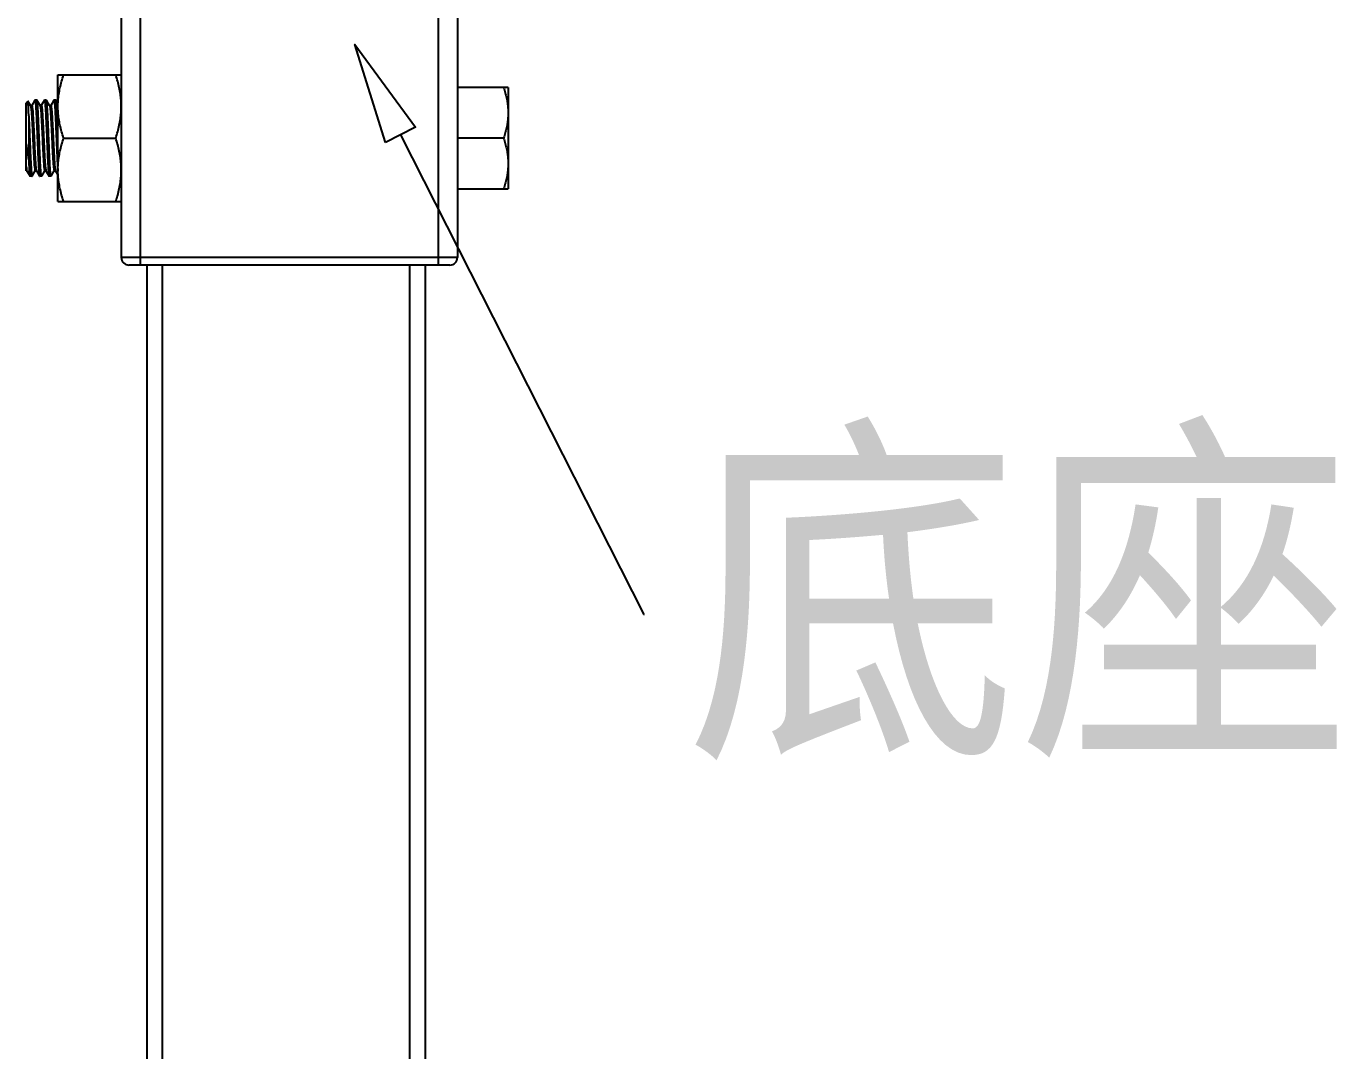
# Model space of a CAD drawing. Extents: x 1680110 to 2699828, y 269661 to 891349.
# Drawn here: x 2397354 to 2398319, y 712805 to 713559 of the extents above; entities that cross this region are included whole.
import ezdxf

# ---------------------------------------------------------------- set-up
doc = ezdxf.new("R2010")
doc.units = 0
doc.header["$LTSCALE"] = 1000
doc.header["$MEASUREMENT"] = 0
doc.layers.add('02___PRT_ALL_AXES', color=7, linetype='Continuous')
doc.layers.add('03___PRT_ALL_CURVES', color=7, linetype='Continuous')
doc.styles.add('_TEL_DIM', font='SIMPLEX', dxfattribs={"width": 0.8, "height": 3.5, "bigfont": 'HZTXT'})

msp = doc.modelspace()

# ---------------------------------------------------------------- linework, layer by layer
at = {"color": 0, "linetype": 'Continuous'}
for p, q in [((2397438.29976331, 713383.1639930811), (2397438.29976331, 713756.4971736486)), ((2397657.633006892, 713383.1639930811), (2397657.633006892, 713756.4971736486)), ((2397424.299769037, 713750.8971759405), (2397424.299769037, 713388.7639907894)), ((2397671.633001165, 713750.8971759405), (2397671.633001165, 713388.7639907894)), ((2397354.299797681, 713502.1635747866), (2397355.556704251, 713503.7346853709)), ((2397354.299797681, 713452.5385198409), (2397354.299797681, 713502.1625335659)), ((2397355.602375868, 713503.7238185124), (2397355.556730038, 713503.7347175817)), ((2397357.494504695, 713500.4558265333), (2397355.602375868, 713503.7238185124)), ((2397360.639762839, 713504.4310213209), (2397358.349576671, 713500.4752338936)), ((2397360.639762839, 713504.4310213209), (2397360.716448599, 713504.4972767564)), ((2397362.193075803, 713504.4310213365), (2397362.116355128, 713504.4972767199)), ((2397364.49450183, 713500.4558265333), (2397362.193075803, 713504.4310213365)), ((2397367.639759975, 713504.4310213209), (2397365.349573806, 713500.4752338936)), ((2397367.639759975, 713504.4310213209), (2397367.716352835, 713504.4972767199)), ((2397369.193072938, 713504.4310213365), (2397369.116435402, 713504.4972767595)), ((2397371.494498966, 713500.4558265333), (2397369.193072938, 713504.4310213365)), ((2397374.639757111, 713504.4310213209), (2397372.349570942, 713500.4752338936)), ((2397374.639757111, 713504.4310213209), (2397374.716433111, 713504.4972767595)), ((2397376.193070074, 713504.4310213365), (2397376.116367403, 713504.4972767408)), ((2397377.633121467, 713501.9433146219), (2397376.193070074, 713504.4310213365)), ((2397356.166786151, 713492.9478527752), (2397356.166786151, 713460.0318938796)), ((2397357.438230829, 713500.3021562577), (2397357.481753002, 713500.2326867573)), ((2397357.539290435, 713500.378494858), (2397357.494504695, 713500.4558265333)), ((2397358.383087234, 713500.4558265333), (2397357.539290435, 713500.4558265333)), ((2397364.53928757, 713500.378494858), (2397364.49450183, 713500.4558265333)), ((2397365.383084369, 713500.4558265333), (2397364.53928757, 713500.4558265333)), ((2397371.539284705, 713500.378494858), (2397371.494498966, 713500.4558265333)), ((2397372.383081505, 713500.4558265333), (2397371.539284705, 713500.4558265333)), ((2397354.299797681, 713452.5387499097), (2397354.793552521, 713452.5387499097)), ((2397354.793552521, 713452.6160815761), (2397354.838338496, 713452.5387499097)), ((2397354.838338496, 713452.5387499097), (2397357.139764272, 713448.5635551249)), ((2397357.139764272, 713448.5635551249), (2397357.216334497, 713448.4972997631)), ((2397358.616420781, 713448.4972996805), (2397358.693077235, 713448.5635551063)), ((2397358.693077235, 713448.5635551063), (2397360.983263686, 713452.5193425007)), ((2397360.94975285, 713452.5387499097), (2397361.793549656, 713452.5387499097)), ((2397361.793549656, 713452.6160815761), (2397361.838335631, 713452.5387499097)), ((2397361.838335631, 713452.5387499097), (2397364.139761408, 713448.5635551249)), ((2397364.139761408, 713448.5635551249), (2397364.216473283, 713448.497299714)), ((2397365.693074371, 713448.5635551063), (2397365.616394176, 713448.4972996863)), ((2397365.693074371, 713448.5635551063), (2397367.983260822, 713452.5193425007)), ((2397367.949749986, 713452.5387499097), (2397368.793546791, 713452.5387499097)), ((2397368.793546791, 713452.6160815761), (2397368.838332767, 713452.5387499097)), ((2397368.838332767, 713452.5387499097), (2397371.139758543, 713448.5635551249)), ((2397371.139758543, 713448.5635551249), (2397371.216391885, 713448.4972996863)), ((2397372.693071506, 713448.5635551063), (2397372.616487394, 713448.4972997385)), ((2397372.693071506, 713448.5635551063), (2397374.983257958, 713452.5193425007)), ((2397374.949747122, 713452.5387499097), (2397375.793543927, 713452.5387499097)), ((2397375.793543927, 713452.6160815761), (2397375.838329903, 713452.5387499097)), ((2397375.838329903, 713452.5387499097), (2397377.633121467, 713449.4388934523)), ((2397377.564167833, 713453.1596093795), (2397377.63725322, 713452.3532325164)), ((2397671.633001165, 713388.7639907894), (2397424.299769037, 713388.7639907894)), ((2397666.033003456, 713383.1639930811), (2397429.899766747, 713383.1639930811))]:
    msp.add_line(p, q, dxfattribs=at)
at = {"color": 7, "linetype": 'Continuous'}
for p, q in [((2397442.966428067, 713383.1639930811), (2397442.966428067, 710337.6376595336)), ((2397454.349705839, 713383.1639930811), (2397454.349705839, 710337.6376595336)), ((2397636.482150214, 713383.1639930811), (2397636.482150214, 710337.6376595336)), ((2397647.865427956, 713383.1639930811), (2397647.865427956, 710337.6376595336))]:
    msp.add_line(p, q, dxfattribs=at)
at = {"color": 4}
msp.add_lwpolyline([(2397618.715917093, 713473.4034558879), (2397596.069088468, 713545.4204332756), (2397640.848621725, 713484.6411828678)], close=True, dxfattribs=at)
at = {"color": 4, "extrusion": (0.8916485052279997, 0.4527283325844255, 0), "elevation": 2460855.179559294}
msp.add_lwpolyline([(-449302.4297189866, 0), (-449698.097127596, 0)], dxfattribs=at)
at = {"color": 4, "extrusion": (0, 1, 0), "elevation": 713126.2260659242}
msp.add_lwpolyline([(-2397808.912115566, 0), (-2397809.092115566, 0)], dxfattribs=at)
at = {"color": 0, "linetype": 'Continuous'}
for centre, start, end in [((2397429.899766747, 713388.7639907894), 180, 270), ((2397666.033003456, 713388.7639907894), 270, 0)]:
    msp.add_arc(centre, 5.599997708515476, start, end, dxfattribs=at)
for points, start_tangent, end_tangent in [([(2397356.166786151, 713492.9478527752), (2397356.043722499, 713496.8221062389), (2397355.920092772, 713499.9360164006), (2397355.796605994, 713502.1636813388), (2397355.673179445, 713503.4378799747), (2397355.567715238, 713503.7013313891)], (-0.02915871455896071, 0.9995747942826836), (-0.5442686960537914, 0.8389109526617862)), ([(2397360.717811703, 713504.493732936), (2397360.726823253, 713504.4960559246), (2397360.943810802, 713503.9160696582), (2397361.160418521, 713502.3029572752), (2397361.378476901, 713499.6970209582), (2397361.595889459, 713496.2166684612), (2397361.813752144, 713491.978294147), (2397362.03292921, 713487.1192368844), (2397362.249866935, 713481.9056253734), (2397362.466418897, 713476.4972882231)], (0.9333369825076745, 0.3590015001131177), (0.03975727749912319, -0.9992093668925737)), ([(2397363.866418323, 713476.4972882231), (2397363.647849191, 713481.9553588063), (2397363.425763825, 713487.2856273677), (2397363.204611384, 713492.1691839492), (2397362.987952271, 713496.3577774682), (2397362.769256192, 713499.8259683859), (2397362.546375331, 713502.4378637795), (2397362.323769084, 713504.0137214891), (2397362.177845797, 713504.4224643328)], (-0.0397572774434431, 0.999209366894789), (-0.489831732553791, 0.871816995580696)), ([(2397367.714948047, 713504.4936243042), (2397367.923766793, 713504.0137214891), (2397368.14637304, 713502.4378637795), (2397368.369253901, 713499.8259683859), (2397368.587949979, 713496.3577774682), (2397368.804609093, 713492.1691839492), (2397369.025761534, 713487.2856273677), (2397369.2478469, 713481.9553588063), (2397369.466416032, 713476.4972882231)], (0.9333444131215324, -0.358982181305455), (0.03975727749683532, -0.9992093668926647)), ([(2397370.866415459, 713476.4972882231), (2397370.649781382, 713481.9076502493), (2397370.432308845, 713487.1335813699), (2397370.212531889, 713492.0037673875), (2397369.994388666, 713496.2433674759), (2397369.776938139, 713499.7186036122), (2397369.559133652, 713502.3154382182), (2397369.342157745, 713503.9244431001), (2397369.195698467, 713504.4324299158)], (-0.0397572775353943, 0.9992093668911305), (-0.4727550132017595, 0.8811939045934238)), ([(2397374.717231989, 713504.4948236493), (2397374.72486055, 713504.4964720171), (2397374.942155453, 713503.9244431001), (2397375.15913136, 713502.3154382182), (2397375.376935848, 713499.7186036122), (2397375.594386375, 713496.2433674759), (2397375.812529597, 713492.0037673875), (2397376.032306554, 713487.1335813699), (2397376.24977909, 713481.9076502493), (2397376.466413167, 713476.4972882231)], (0.9508497996201295, 0.3096524803103627), (0.0397572774394266, -0.9992093668949489)), ([(2397377.633463033, 713482.3086289782), (2397377.4264524, 713487.2695226984), (2397377.206039296, 713492.1393123192), (2397376.989990235, 713496.3215377147), (2397376.77136292, 713499.7965656242), (2397376.548523893, 713502.4174347504), (2397376.325918237, 713504.00364838), (2397376.17974407, 713504.4236090835)], (-0.04073342359134709, 0.9991700496925076), (-0.4860897626971706, 0.8739088868989768)), ([(2397356.166786151, 713492.9478527752), (2397356.387698518, 713488.1620463461), (2397356.608643782, 713482.9182877427), (2397356.82958355, 713477.422950393), (2397357.050630213, 713471.8886769807), (2397357.271694645, 713466.5348187687), (2397357.492755895, 713461.5719982188), (2397357.713801417, 713457.195179391), (2397357.934854161, 713453.5756244427), (2397358.155922779, 713450.8553585045), (2397358.376990833, 713449.1414325761), (2397358.598042439, 713448.5011092864), (2397358.611120059, 713448.5064902941)], (0.0491105602313438, -0.9987933484328797), (0.8662490173660847, 0.4996124897480975)), ([(2397357.481753002, 713500.2326867573), (2397357.81740119, 713499.1630859461), (2397358.052695214, 713497.0319538161), (2397358.287989235, 713493.9882678122), (2397358.523283256, 713490.1672883539), (2397358.758577277, 713485.7388185223), (2397358.993871298, 713480.8996580844), (2397359.229165318, 713475.8648577577), (2397359.46445934, 713470.8581624383), (2397359.699753361, 713466.1020680356), (2397359.935047385, 713461.8079338449), (2397360.170341406, 713458.1665897977), (2397360.405635427, 713455.3398560374), (2397360.640929447, 713453.4533517018), (2397360.876223468, 713452.5909124252), (2397360.913206254, 713452.6065638703)], (0.4756874576294765, -0.879614371559495), (0.8803009662582584, 0.474415649831218)), ([(2397358.323118368, 713500.3487585268), (2397358.750734141, 713499.1630859461), (2397358.986028166, 713497.0319538161), (2397359.221322186, 713493.9882678122), (2397359.456616207, 713490.1672883539), (2397359.691910229, 713485.7388185223), (2397359.927204249, 713480.8996580844), (2397360.16249827, 713475.8648577577), (2397360.397792292, 713470.8581624383), (2397360.633086313, 713466.1020680356), (2397360.868380336, 713461.8079338449), (2397361.103674357, 713458.1665897977), (2397361.338968378, 713455.3398560374), (2397361.574262399, 713453.4533517018), (2397361.656539496, 713452.7152013273)], (0.8724685533651839, -0.488670260389215), (0.3278155774908353, -0.9447417356898923)), ([(2397364.500613688, 713500.3497438699), (2397364.64092781, 713500.1039446599)], (0.5966157057048521, -0.8025270710115028), (0.4270020690433147, -0.9042506472393197)), ([(2397364.64092781, 713500.1039446599), (2397364.876221831, 713498.7217735031), (2397365.111515854, 713496.3519534341), (2397365.346809876, 713493.0997984828), (2397365.582103897, 713489.1098333639), (2397365.817397918, 713484.5593708344), (2397366.052691939, 713479.6506319682), (2397366.28798596, 713474.6017595285), (2397366.523279981, 713469.637123768), (2397366.758574004, 713464.9773514911), (2397366.993868026, 713460.829521466), (2397367.229162047, 713457.3779619078), (2397367.464456067, 713454.7760590098), (2397367.699750088, 713453.1394404864), (2397367.93504411, 713452.5408371368), (2397367.947225777, 713452.5444865914)], (0.4270020714830733, -0.9042506460872253), (0.9153108403494001, 0.4027481415709763)), ([(2397365.362027586, 713500.4249563955), (2397365.574260761, 713500.1039446599), (2397365.809554783, 713498.7217735031), (2397366.044848806, 713496.3519534341), (2397366.280142828, 713493.0997984828), (2397366.515436849, 713489.1098333639), (2397366.750730869, 713484.5593708344), (2397366.98602489, 713479.6506319682), (2397367.221318911, 713474.6017595285), (2397367.456612932, 713469.637123768), (2397367.691906956, 713464.9773514911), (2397367.927200978, 713460.829521466), (2397368.162494998, 713457.3779619078), (2397368.397789019, 713454.7760590098), (2397368.63308304, 713453.1394404864), (2397368.722168549, 713452.775618036)], (0.8261156581492662, -0.5635005939310135), (0.2913563111870042, -0.9566146036578689)), ([(2397371.547239327, 713500.3827829745), (2397371.610662942, 713500.2189584097)], (0.474516639665164, -0.880246532899097), (0.2913563071238279, -0.9566146048953914)), ([(2397371.610662942, 713500.2189584097), (2397371.699748451, 713499.8551359565), (2397371.935042472, 713498.218517436), (2397372.170336496, 713495.6166145352), (2397372.405630517, 713492.16505498), (2397372.640924538, 713488.0172249519), (2397372.876218559, 713483.3574526745), (2397373.11151258, 713478.3928169147), (2397373.346806601, 713473.3439444781), (2397373.582100621, 713468.4352056116), (2397373.817394646, 713463.8847430793), (2397374.052688667, 713459.8947779604), (2397374.287982687, 713456.6426230117), (2397374.523276708, 713454.2728029403), (2397374.75857073, 713452.890631783), (2397374.970803909, 713452.5696200475)], (0.2913563132299318, -0.9566146030356542), (0.8261156581634383, -0.5635005939102364)), ([(2397372.385605718, 713500.4500898547), (2397372.397787382, 713500.4537393057), (2397372.633081403, 713499.8551359565), (2397372.868375423, 713498.218517436), (2397373.103669447, 713495.6166145352), (2397373.338963469, 713492.16505498), (2397373.574257489, 713488.0172249519), (2397373.80955151, 713483.3574526745), (2397374.044845532, 713478.3928169147), (2397374.280139552, 713473.3439444781), (2397374.515433573, 713468.4352056116), (2397374.750727597, 713463.8847430793), (2397374.986021618, 713459.8947779604), (2397375.221315639, 713456.6426230117), (2397375.45660966, 713454.2728029403), (2397375.691903681, 713452.890631783)], (0.9153108408876127, 0.4027481403478003), (0.4270020714198675, -0.9042506461170722)), ([(2397362.466418897, 713476.4972882231), (2397362.684845879, 713471.0427218212), (2397362.906663026, 713465.718467308), (2397363.127454611, 713460.8414586722), (2397363.343777963, 713456.6564203154), (2397363.562408751, 713453.1849143449), (2397363.785253712, 713450.568157821), (2397364.007886134, 713448.9863675528), (2397364.15397296, 713448.5714957397)], (0.03975727748666959, -0.9992093668930692), (0.4877683167705726, -0.8729731205225064)), ([(2397365.615349014, 713448.5002495421), (2397365.607050314, 713448.4982894112), (2397365.389900367, 713449.0740631518), (2397365.173107351, 713450.6849075577), (2397364.955175641, 713453.2860887086), (2397364.737737251, 713456.7638263516), (2397364.519710602, 713461.0031850473), (2397364.300205635, 713465.8684188887), (2397364.08301413, 713471.0878698707), (2397363.866418323, 713476.4972882231)], (-0.9425848635229102, -0.3339667274707122), (-0.03975727745259671, 0.9992093668944249)), ([(2397369.466416032, 713476.4972882231), (2397369.683011838, 713471.0878698707), (2397369.900203343, 713465.8684188887), (2397370.11970831, 713461.0031850473), (2397370.337734959, 713456.7638263516), (2397370.55517335, 713453.2860887086), (2397370.77310506, 713450.6849075577), (2397370.989898075, 713449.0740631518), (2397371.136234048, 713448.5616631105)], (0.0397572774456505, -0.9992093668947012), (0.4729770380695316, -0.8810747536157038)), ([(2397372.618226597, 713448.5015354748), (2397372.410014839, 713448.9764461743), (2397372.187395134, 713450.5478604045), (2397371.964521802, 713453.1554929127), (2397371.745834708, 713456.6199192533), (2397371.528844798, 713460.8124321001), (2397371.307323176, 713465.7030767237), (2397371.085031172, 713471.0380693984), (2397370.866415459, 713476.4972882231)], (-0.9250562302102336, 0.379830186990491), (-0.0397572774780276, 0.9992093668934131)), ([(2397376.466413167, 713476.4972882231), (2397376.685028881, 713471.0380693984), (2397376.907320884, 713465.7030767237), (2397377.128842507, 713460.8124321001), (2397377.345832417, 713456.6199192533), (2397377.564167833, 713453.1596093795)], (0.03975727743217509, -0.9992093668952374), (0.08508411393199711, -0.9963737720134985)), ([(2397354.299797681, 713472.3516524492), (2397354.927366275, 713468.2015893331), (2397355.549993266, 713464.055131231), (2397356.166786151, 713460.0318938796)], (0.1513813742595116, -0.9884754319290399), (0.154546911158738, -0.9879854514370611)), ([(2397354.299797681, 713455.7481326221), (2397354.533126709, 713453.7111123912), (2397354.766455737, 713452.669921573), (2397354.784082412, 713452.6697467172)], (0.09260742055683337, -0.9957026994328226), (0.9847842249207028, 0.1737815592844383)), ([(2397356.166786151, 713460.0318938796), (2397356.3793378, 713456.0360694965), (2397356.593909566, 713452.7558078575), (2397356.809759656, 713450.342019113), (2397357.023466482, 713448.9162052067), (2397357.162628232, 713448.5772484664)], (0.04913386855057841, -0.9987922020927349), (0.5138049256313395, -0.8579070453125873)), ([(2397361.656539496, 713452.7152013273), (2397361.79911954, 713452.588341411)], (0.327815579371854, -0.9447417350371984), (0.9804318730187755, 0.1968586862927205)), ([(2397368.722168549, 713452.775618036), (2397368.78559217, 713452.6117934592)], (0.2913563053205239, -0.956614605444624), (0.4745166641851906, -0.8802465196810262)), ([(2397375.691903681, 713452.890631783), (2397375.832217809, 713452.6448325638)], (0.4270020699864983, -0.9042506467939327), (0.596615721895142, -0.8025270589752963))]:
    msp.add_spline(points, degree=3, dxfattribs=dict(at, start_tangent=start_tangent, end_tangent=end_tangent))
at = {"layer": '02___PRT_ALL_AXES', "color": 0, "linetype": 'Continuous'}
for p, q in [((2397377.633121467, 713429.8306406522), (2397377.633121467, 713523.1639357938)), ((2397377.633121446, 713523.1639357938), (2397424.29976906, 713523.1639357938)), ((2397708.966319221, 713513.8306062797), (2397671.633001165, 713513.8306062797)), ((2397708.966319221, 713513.8306062797), (2397708.966319221, 713439.1639701661)), ((2397362.11641904, 713504.4972767655), (2397360.716419612, 713504.4972767655)), ((2397369.116416175, 713504.4972767655), (2397367.716416748, 713504.4972767655)), ((2397376.116413311, 713504.4972767655), (2397374.716413883, 713504.4972767655)), ((2397381.801218311, 713476.4972882231), (2397420.131672196, 713476.4972882231)), ((2397705.631841746, 713476.4972882231), (2397671.633001165, 713476.4972882231)), ((2397358.616420472, 713448.4972996805), (2397357.216421044, 713448.4972996805)), ((2397365.616417607, 713448.4972996805), (2397364.21641818, 713448.4972996805)), ((2397372.616414743, 713448.4972996805), (2397371.216415316, 713448.4972996805)), ((2397671.633001165, 713439.1639701661), (2397708.966319221, 713439.1639701661)), ((2397377.633121446, 713429.8306406522), (2397424.29976906, 713429.8306406522))]:
    msp.add_line(p, q, dxfattribs=at)
for points, start_tangent, end_tangent in [([(2397377.633121452, 713499.8306115463), (2397377.805578357, 713504.4105897408), (2397378.317030882, 713508.994234266), (2397379.154945513, 713513.6045790457), (2397380.312643974, 713518.2975919296), (2397381.801218311, 713523.1639357938)], (0, 1), (0.316227766016838, 0.9486832980505139)), ([(2397424.299769063, 713499.8306114052), (2397424.12731031, 713504.4106142623), (2397423.615851508, 713508.9942893351), (2397422.77792507, 713513.6046716988), (2397421.620218528, 713518.2976930009), (2397420.131672196, 713523.1639357938)], (0, 1), (-0.316227766016838, 0.9486832980505139)), ([(2397705.631841746, 713513.8306062797), (2397706.822678813, 713509.9376120446), (2397707.748844045, 713506.1831950012), (2397708.419185197, 713502.4948891127), (2397708.828352238, 713498.8279490552), (2397708.966319221, 713495.1639472481)], (0.316227765968598, -0.9486832980665938), (0, -1)), ([(2397381.801218311, 713476.4972882231), (2397380.312694383, 713481.3634501577), (2397379.15473626, 713486.0576179803), (2397378.316856149, 713490.6681751057), (2397377.805521913, 713495.2513862059), (2397377.633121452, 713499.8306115463)], (-0.316227766016838, 0.9486832980505139), (-9.287790593000003e-07, 0.9999999999995688)), ([(2397420.131672196, 713476.4972882231), (2397421.620164371, 713481.3633355487), (2397422.778130499, 713486.0575075389), (2397423.616024625, 713490.6681090773), (2397424.127366473, 713495.2513579673), (2397424.299769063, 713499.8306114052)], (0.3162277660554299, 0.9486832980376498), (9.290363450000001e-07, 0.9999999999995686)), ([(2397708.966319221, 713495.1639472481), (2397708.8283972, 713491.5005444037), (2397708.419323733, 713487.8339451936), (2397707.749008429, 713484.1454638697), (2397706.822635514, 713480.3901261829), (2397705.631841746, 713476.4972882231)], (-9.289398418e-07, -0.9999999999995686), (-0.3162277660650778, -0.948683298034434)), ([(2397377.633121452, 713453.1639639752), (2397377.805578357, 713457.7439421702), (2397378.317030882, 713462.3275866949), (2397379.154945513, 713466.9379314745), (2397380.312643974, 713471.6309443589), (2397381.801218311, 713476.4972882231)], (0, 1), (0.316227766016838, 0.9486832980505139)), ([(2397424.299769056, 713453.1639640026), (2397424.12731031, 713457.7439666917), (2397423.615851508, 713462.327641764), (2397422.77792507, 713466.9380241281), (2397421.620218528, 713471.6310454302), (2397420.131672196, 713476.4972882231)], (0, 1), (-0.3162277659782461, 0.9486832980633779)), ([(2397705.631841746, 713476.4972882231), (2397706.822678813, 713472.6042939879), (2397707.748844045, 713468.8498769444), (2397708.419185197, 713465.1615710554), (2397708.828352238, 713461.4946309982), (2397708.966319221, 713457.8306291916)], (0.316227765968598, -0.9486832980665938), (0, -1)), ([(2397708.966319221, 713457.8306291916), (2397708.828397727, 713454.1672333863), (2397708.419324514, 713450.5006324279), (2397707.749009198, 713446.8121493773), (2397706.822636025, 713443.0568099667), (2397705.631841746, 713439.1639701661)], (-5.658541289999999e-07, -0.9999999999998399), (-0.316227766016838, -0.9486832980505139)), ([(2397381.801218311, 713429.8306406522), (2397380.312694383, 713434.6968025835), (2397379.15473626, 713439.3909704091), (2397378.316856149, 713444.0015275346), (2397377.805521913, 713448.5847386352), (2397377.633121452, 713453.1639639752)], (-0.3162277659782461, 0.9486832980633778), (-9.289076991000002e-07, 0.9999999999995686)), ([(2397420.131672196, 713429.8306406522), (2397421.620165017, 713434.6966903144), (2397422.778131472, 713439.3908644936), (2397423.616025615, 713444.001468221), (2397424.127367144, 713448.5847193343), (2397424.299769056, 713453.1639640026)], (0.3162277659782461, 0.9486832980633779), (5.658862991e-07, 0.9999999999998399))]:
    msp.add_spline(points, degree=3, dxfattribs=dict(at, start_tangent=start_tangent, end_tangent=end_tangent))
at = {"layer": '03___PRT_ALL_CURVES', "color": 0, "linetype": 'Continuous'}
msp.add_line((2397708.966319221, 713513.8306062797), (2397708.966319221, 713439.1639701661), dxfattribs=at)

# ---------------------------------------------------------------- texts
at = {"color": 4, "insert": (2397839.251125502, 713241.7816214797), "char_height": 200, "width": 631, "attachment_point": 1, "style": '_TEL_DIM'}
msp.add_mtext('\\fￋￎￌﾣﾤ|b0|i0|c134|p2;\\W0.9000000000;\\T1.0000000000;\\o\\l底座', dxfattribs=at)

doc.saveas('drawing.dxf')
